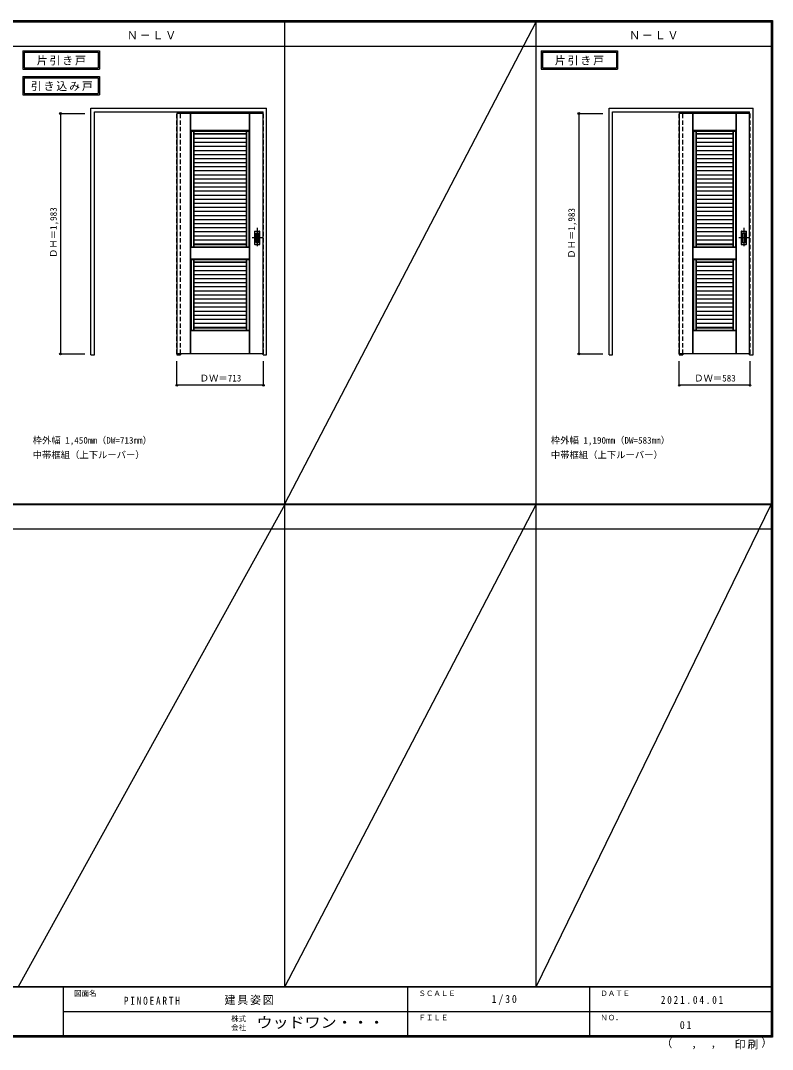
# Model space of a CAD drawing. Units: millimetres, scale not verified. Extents: x -6000 to 5700, y -4307 to 4175.
# Drawn here: x -502 to 5700, y -4307 to 4175 of the extents above; entities that cross this region are included whole.
import ezdxf
from ezdxf.enums import TextEntityAlignment as Align

# ---------------------------------------------------------------- set-up
doc = ezdxf.new("R2010")
doc.units = ezdxf.units.MM
doc.header["$LTSCALE"] = 30
doc.header["$PDMODE"] = 32
doc.header["$PDSIZE"] = 15
doc.linetypes.add('CHAIN1', pattern=[8, 5, -1, 1, -1])
doc.linetypes.add('DASHED1', pattern=[1.8, 1.2, -0.6])
for name, color, linetype in [('0-1_通り芯', 4, 'CHAIN1'), ('0-2_扉', 4, 'DASHED1'), ('0-3_仕上げ', 7, 'Continuous'), ('0-4_枠', 3, 'Continuous'), ('0-6_引手', 3, 'Continuous'), ('0-A_文字', 7, 'Continuous'), ('0-B_寸法', 7, 'Continuous'), ('F-1_枠', 6, 'Continuous'), ('F-A_文字', 7, 'Continuous')]:
    doc.layers.add(name, color=color, linetype=linetype)
doc.styles.add('ＭＳ ゴシック', font='')
doc.styles.get('ＭＳ ゴシック').set_extended_font_data('MS Gothic')

msp = doc.modelspace()

# ---------------------------------------------------------------- linework, layer by layer
at = {"layer": '0-1_通り芯'}
for p, q in [((1450, 2465), (1450, 2303)), ((5464, 2465), (5464, 2303)), ((1491, 2384), (1409, 2384)), ((5505, 2384), (5423, 2384))]:
    msp.add_line(p, q, dxfattribs=at)
at = {"layer": '0-2_扉', "color": 3, "linetype": 'Continuous'}
for p, q in [((1498, 3409.5), (788, 3409.5)), ((788, 3409.5), (788, 1426.5)), ((4932, 3409.5), (4932, 1426.5)), ((5512, 3409.5), (4932, 3409.5)), ((1498, 1426.5), (788, 1426.5)), ((5512, 1426.5), (4932, 1426.5))]:
    msp.add_line(p, q, dxfattribs=at)
at = {"layer": '0-2_扉'}
for p, q in [((788, 3409.5), (788, 3405.5)), ((1498, 3409.5), (1501, 3409.5)), ((4932, 3409.5), (4932, 3405.5)), ((5512, 3409.5), (5515, 3409.5))]:
    msp.add_line(p, q, dxfattribs=at)
for points in [[(1498, 1426.5), (1501, 1426.5), (1501, 3409.5)], [(5512, 1426.5), (5515, 1426.5), (5515, 3409.5)]]:
    msp.add_lwpolyline(points, dxfattribs=at)
at = {"layer": '0-3_仕上げ'}
for p, q in [((790, 1426.5), (790, 3409.5)), ((900, 1426.5), (900, 3409.5)), ((901, 3268.5), (901, 3409.5)), ((902, 3269.5), (902, 3409.5)), ((1387, 3269.5), (1387, 3409.5)), ((1388, 3268.5), (1388, 3409.5)), ((1389, 1426.5), (1389, 3409.5)), ((4934, 1426.5), (4934, 3409.5)), ((5044, 1426.5), (5044, 3409.5)), ((5045, 3268.5), (5045, 3409.5)), ((5046, 3269.5), (5046, 3409.5)), ((5401, 3269.5), (5401, 3409.5)), ((5402, 3268.5), (5402, 3409.5)), ((5403, 1426.5), (5403, 3409.5)), ((902, 3269.5), (901, 3268.5)), ((904, 3265.5), (901, 3268.5)), ((1387, 3269.5), (902, 3269.5)), ((905, 3263.5), (905, 2307.5)), ((905, 3263.5), (1384, 3263.5)), ((926, 3263.5), (926, 2307.5)), ((927, 3240.54), (1362, 3240.54)), ((1362, 3239.04), (927, 3239.04)), ((1361, 3242.5), (928, 3242.5)), ((1361, 3242.5), (1361, 3263.5)), ((1362, 3241.5), (1361, 3242.5)), ((1363, 3263.5), (1363, 2307.5)), ((1384, 3263.5), (1384, 2307.5)), ((5046, 3269.5), (5045, 3268.5)), ((5048, 3265.5), (5045, 3268.5)), ((5401, 3269.5), (5046, 3269.5)), ((5049, 3263.5), (5049, 2307.5)), ((5049, 3263.5), (5398, 3263.5)), ((5070, 3263.5), (5070, 2307.5)), ((5071, 3240.54), (5376, 3240.54)), ((5376, 3239.04), (5071, 3239.04)), ((5375, 3242.5), (5072, 3242.5)), ((5375, 3242.5), (5375, 3263.5)), ((5376, 3241.5), (5375, 3242.5)), ((5377, 3263.5), (5377, 2307.5)), ((5398, 3263.5), (5398, 2307.5)), ((1362, 3202.97), (927, 3202.97)), ((1362, 3169.47), (927, 3169.47)), ((5376, 3202.97), (5071, 3202.97)), ((5376, 3169.47), (5071, 3169.47)), ((1362, 3135.97), (927, 3135.97)), ((1362, 3102.47), (927, 3102.47)), ((1362, 3068.97), (927, 3068.97)), ((5376, 3135.97), (5071, 3135.97)), ((5376, 3102.47), (5071, 3102.47)), ((5376, 3068.97), (5071, 3068.97)), ((1362, 3035.47), (927, 3035.47)), ((1362, 3001.97), (927, 3001.97)), ((5376, 3035.47), (5071, 3035.47)), ((5376, 3001.97), (5071, 3001.97)), ((1362, 2968.47), (927, 2968.47)), ((1362, 2934.97), (927, 2934.97)), ((1362, 2901.47), (927, 2901.47)), ((5376, 2968.47), (5071, 2968.47)), ((5376, 2934.97), (5071, 2934.97)), ((5376, 2901.47), (5071, 2901.47)), ((1362, 2867.97), (927, 2867.97)), ((1362, 2834.47), (927, 2834.47)), ((1362, 2800.97), (927, 2800.97)), ((5376, 2867.97), (5071, 2867.97)), ((5376, 2834.47), (5071, 2834.47)), ((5376, 2800.97), (5071, 2800.97)), ((1362, 2767.47), (927, 2767.47)), ((1362, 2733.97), (927, 2733.97)), ((5376, 2767.47), (5071, 2767.47)), ((5376, 2733.97), (5071, 2733.97)), ((1362, 2700.47), (927, 2700.47)), ((1362, 2666.97), (927, 2666.97)), ((1362, 2633.47), (927, 2633.47)), ((5376, 2700.47), (5071, 2700.47)), ((5376, 2666.97), (5071, 2666.97)), ((5376, 2633.47), (5071, 2633.47)), ((1362, 2599.97), (927, 2599.97)), ((1362, 2566.47), (927, 2566.47)), ((5376, 2599.97), (5071, 2599.97)), ((5376, 2566.47), (5071, 2566.47)), ((1362, 2532.97), (927, 2532.97)), ((1362, 2499.47), (927, 2499.47)), ((1362, 2465.97), (927, 2465.97)), ((5376, 2532.97), (5071, 2532.97)), ((5376, 2499.47), (5071, 2499.47)), ((5376, 2465.97), (5071, 2465.97)), ((1362, 2432.47), (927, 2432.47)), ((1362, 2398.97), (927, 2398.97)), ((5376, 2432.47), (5071, 2432.47)), ((5376, 2398.97), (5071, 2398.97)), ((901, 2304.5), (904, 2307.5)), ((902, 2303.5), (901, 2304.5)), ((902, 2211.5), (902, 2303.5)), ((1387, 2303.5), (902, 2303.5)), ((1362, 2365.47), (927, 2365.47)), ((1362, 2331.97), (927, 2331.97)), ((927, 2329.5), (928, 2328.5)), ((928, 2328.5), (928, 2307.5)), ((928, 2328.5), (1361, 2328.5)), ((1385, 2307.5), (1388, 2304.5)), ((1387, 2303.5), (1388, 2304.5)), ((1387, 2211.5), (1387, 2303.5)), ((1388, 2210.5), (1388, 2304.5)), ((5045, 2304.5), (5048, 2307.5)), ((5046, 2303.5), (5045, 2304.5)), ((5046, 2211.5), (5046, 2303.5)), ((5401, 2303.5), (5046, 2303.5)), ((5376, 2365.47), (5071, 2365.47)), ((5376, 2331.97), (5071, 2331.97)), ((5071, 2329.5), (5072, 2328.5)), ((5072, 2328.5), (5072, 2307.5)), ((5072, 2328.5), (5375, 2328.5)), ((5399, 2307.5), (5402, 2304.5)), ((5401, 2303.5), (5402, 2304.5)), ((5401, 2211.5), (5401, 2303.5)), ((5402, 2210.5), (5402, 2304.5)), ((901, 2210.5), (902, 2211.5)), ((902, 2211.5), (1387, 2211.5)), ((905, 2205.5), (905, 1620.5)), ((905, 2205.5), (1384, 2205.5)), ((926, 2205.5), (926, 1620.5)), ((1361, 2184.5), (1361, 2205.5)), ((1363, 2205.5), (1363, 1620.5)), ((1384, 2205.5), (1384, 1620.5)), ((1388, 2210.5), (1385, 2207.5)), ((1388, 2210.5), (1387, 2211.5)), ((5045, 2210.5), (5046, 2211.5)), ((5046, 2211.5), (5401, 2211.5)), ((5049, 2205.5), (5049, 1620.5)), ((5049, 2205.5), (5398, 2205.5)), ((5070, 2205.5), (5070, 1620.5)), ((5375, 2184.5), (5375, 2205.5)), ((5377, 2205.5), (5377, 1620.5)), ((5398, 2205.5), (5398, 1620.5)), ((5402, 2210.5), (5399, 2207.5)), ((5402, 2210.5), (5401, 2211.5)), ((927, 2182.54), (1362, 2182.54)), ((1362, 2146.47), (927, 2146.47)), ((1361, 2184.5), (928, 2184.5)), ((1362, 2183.5), (1361, 2184.5)), ((5071, 2182.54), (5376, 2182.54)), ((5376, 2146.47), (5071, 2146.47)), ((5375, 2184.5), (5072, 2184.5)), ((5376, 2183.5), (5375, 2184.5)), ((1362, 2112.97), (927, 2112.97)), ((1362, 2079.47), (927, 2079.47)), ((1362, 2045.97), (927, 2045.97)), ((5376, 2112.97), (5071, 2112.97)), ((5376, 2079.47), (5071, 2079.47)), ((5376, 2045.97), (5071, 2045.97)), ((1362, 2012.47), (927, 2012.47)), ((1362, 1978.97), (927, 1978.97)), ((5376, 2012.47), (5071, 2012.47)), ((5376, 1978.97), (5071, 1978.97)), ((1362, 1945.47), (927, 1945.47)), ((1362, 1911.97), (927, 1911.97)), ((1362, 1878.47), (927, 1878.47)), ((5376, 1945.47), (5071, 1945.47)), ((5376, 1911.97), (5071, 1911.97)), ((5376, 1878.47), (5071, 1878.47)), ((1362, 1844.97), (927, 1844.97)), ((1362, 1811.47), (927, 1811.47)), ((5376, 1844.97), (5071, 1844.97)), ((5376, 1811.47), (5071, 1811.47)), ((1362, 1777.97), (927, 1777.97)), ((1362, 1744.47), (927, 1744.47)), ((1362, 1710.97), (927, 1710.97)), ((5376, 1777.97), (5071, 1777.97)), ((5376, 1744.47), (5071, 1744.47)), ((5376, 1710.97), (5071, 1710.97)), ((901, 1617.5), (904, 1620.5)), ((902, 1616.5), (901, 1617.5)), ((901, 1426.5), (901, 1617.5)), ((902, 1426.5), (902, 1616.5)), ((1387, 1616.5), (902, 1616.5)), ((1362, 1677.47), (927, 1677.47)), ((1362, 1643.97), (927, 1643.97)), ((927, 1642.5), (928, 1641.5)), ((928, 1641.5), (928, 1620.5)), ((928, 1641.5), (1361, 1641.5)), ((1385, 1620.5), (1388, 1617.5)), ((1387, 1616.5), (1388, 1617.5)), ((1387, 1426.5), (1387, 1616.5)), ((1388, 1426.5), (1388, 1617.5)), ((5045, 1617.5), (5048, 1620.5)), ((5046, 1616.5), (5045, 1617.5)), ((5045, 1426.5), (5045, 1617.5)), ((5046, 1426.5), (5046, 1616.5)), ((5401, 1616.5), (5046, 1616.5)), ((5376, 1677.47), (5071, 1677.47)), ((5376, 1643.97), (5071, 1643.97)), ((5071, 1642.5), (5072, 1641.5)), ((5072, 1641.5), (5072, 1620.5)), ((5072, 1641.5), (5375, 1641.5)), ((5399, 1620.5), (5402, 1617.5)), ((5401, 1616.5), (5402, 1617.5)), ((5401, 1426.5), (5401, 1616.5)), ((5402, 1426.5), (5402, 1617.5))]:
    msp.add_line(p, q, dxfattribs=at)
at = {"layer": '0-3_仕上げ', "color": 4, "linetype": 'DASHED1'}
for p, q in [((1499, 1426.5), (1499, 3409.5)), ((5513, 1426.5), (5513, 3409.5))]:
    msp.add_line(p, q, dxfattribs=at)
at = {"layer": '0-3_仕上げ', "color": 3}
for p, q in [((904, 2307.5), (904, 3265.5)), ((1385, 3265.5), (904, 3265.5)), ((927, 2307.5), (927, 3265.5)), ((927, 3241.5), (1362, 3241.5)), ((1362, 2307.5), (1362, 3265.5)), ((1385, 2307.5), (1385, 3265.5)), ((5048, 2307.5), (5048, 3265.5)), ((5399, 3265.5), (5048, 3265.5)), ((5071, 2307.5), (5071, 3265.5)), ((5071, 3241.5), (5376, 3241.5)), ((5376, 2307.5), (5376, 3265.5)), ((5399, 2307.5), (5399, 3265.5)), ((1385, 2307.5), (904, 2307.5)), ((927, 2329.5), (1362, 2329.5)), ((5399, 2307.5), (5048, 2307.5)), ((5071, 2329.5), (5376, 2329.5)), ((904, 2207.5), (904, 1620.5)), ((904, 2207.5), (1385, 2207.5)), ((927, 1620.5), (927, 2207.5)), ((1362, 1620.5), (1362, 2207.5)), ((1385, 2207.5), (1385, 1620.5)), ((5048, 2207.5), (5048, 1620.5)), ((5048, 2207.5), (5399, 2207.5)), ((5071, 1620.5), (5071, 2207.5)), ((5376, 1620.5), (5376, 2207.5)), ((5399, 2207.5), (5399, 1620.5)), ((927, 2183.5), (1362, 2183.5)), ((5071, 2183.5), (5376, 2183.5)), ((1385, 1620.5), (904, 1620.5)), ((927, 1642.5), (1362, 1642.5)), ((5399, 1620.5), (5048, 1620.5)), ((5071, 1642.5), (5376, 1642.5))]:
    msp.add_line(p, q, dxfattribs=at)
at = {"layer": '0-3_仕上げ'}
for points in [[(927, 3241.5), (928, 3242.5), (928, 3263.5)], [(1387, 3269.5), (1388, 3268.5), (1385, 3265.5)], [(5071, 3241.5), (5072, 3242.5), (5072, 3263.5)], [(5401, 3269.5), (5402, 3268.5), (5399, 3265.5)], [(904, 2207.5), (901, 2210.5), (901, 2304.5)], [(1362, 2329.5), (1361, 2328.5), (1361, 2307.5)], [(5048, 2207.5), (5045, 2210.5), (5045, 2304.5)], [(5376, 2329.5), (5375, 2328.5), (5375, 2307.5)], [(927, 2183.5), (928, 2184.5), (928, 2205.5)], [(5071, 2183.5), (5072, 2184.5), (5072, 2205.5)], [(1362, 1642.5), (1361, 1641.5), (1361, 1620.5)], [(5376, 1642.5), (5375, 1641.5), (5375, 1620.5)]]:
    msp.add_lwpolyline(points, dxfattribs=at)
at = {"layer": '0-4_枠'}
for p, q in [((78, 1418), (78, 3453)), ((78, 3453), (1528, 3453)), ((108, 3423), (1498, 3423)), ((108, 1418), (108, 3423)), ((1498, 1418), (1498, 3423)), ((1528, 1418), (1528, 3453)), ((4352, 1418), (4352, 3453)), ((4352, 3453), (5542, 3453)), ((4382, 1418), (4382, 3423)), ((4382, 3423), (5512, 3423)), ((5512, 1418), (5512, 3423)), ((5542, 1418), (5542, 3453)), ((78, 1418), (108, 1418)), ((788, 1426.5), (788, 1418)), ((788, 1418), (818, 1418)), ((818, 1426.5), (818, 1418)), ((1498, 1418), (1528, 1418)), ((4352, 1418), (4382, 1418)), ((4932, 1426.5), (4932, 1418)), ((4932, 1418), (4962, 1418)), ((4962, 1426.5), (4962, 1418)), ((5512, 1418), (5542, 1418))]:
    msp.add_line(p, q, dxfattribs=at)
at = {"layer": '0-4_枠', "color": 4, "linetype": 'DASHED1'}
for p, q in [((788, 1426.5), (788, 3423)), ((818, 1426.5), (818, 3423)), ((4932, 1426.5), (4932, 3423)), ((4962, 1426.5), (4962, 3423))]:
    msp.add_line(p, q, dxfattribs=at)
at = {"layer": '0-6_引手'}
for p, q in [((1429, 2437.5), (1429, 2330.5)), ((1430.5, 2439), (1469.5, 2439)), ((1471, 2330.5), (1471, 2437.5)), ((5443, 2437.5), (5443, 2330.5)), ((5444.5, 2439), (5483.5, 2439)), ((5485, 2330.5), (5485, 2437.5)), ((1430.5, 2329), (1469.5, 2329)), ((5444.5, 2329), (5483.5, 2329))]:
    msp.add_line(p, q, dxfattribs=at)
at = {"layer": '0-6_引手', "color": 7}
for p, q in [((1437.5, 2421.5), (1437.5, 2346.5)), ((1439, 2423), (1461, 2423)), ((1462.5, 2346.5), (1462.5, 2421.5)), ((5451.5, 2421.5), (5451.5, 2346.5)), ((5453, 2423), (5475, 2423)), ((5476.5, 2346.5), (5476.5, 2421.5)), ((1439, 2345), (1461, 2345)), ((5453, 2345), (5475, 2345))]:
    msp.add_line(p, q, dxfattribs=at)
at = {"layer": '0-6_引手'}
for centre, start, end in [((1430.5, 2437.5), 90, 180), ((1469.5, 2437.5), 0, 90), ((5444.5, 2437.5), 90, 180), ((5483.5, 2437.5), 0, 90), ((1430.5, 2330.5), 180, 270), ((1469.5, 2330.5), 270, 0), ((5444.5, 2330.5), 180, 270), ((5483.5, 2330.5), 270, 0)]:
    msp.add_arc(centre, 1.5, start, end, dxfattribs=at)
at = {"layer": '0-6_引手', "color": 7}
for centre, start, end in [((1439, 2421.5), 90, 180), ((1461, 2421.5), 0, 90), ((5453, 2421.5), 90, 180), ((5475, 2421.5), 0, 90), ((1439, 2346.5), 180, 270), ((1461, 2346.5), 270, 0), ((5453, 2346.5), 180, 270), ((5475, 2346.5), 270, 0)]:
    msp.add_arc(centre, 1.5, start, end, dxfattribs=at)
at = {"layer": '0-A_文字'}
for p, q in [((-482, 3925), (-482, 3775)), ((-472, 3915), (-472, 3785)), ((-472, 3915), (139.03, 3915)), ((139.03, 3915), (139.03, 3785)), ((3792, 3925), (3792, 3775)), ((3802, 3915), (3802, 3785)), ((3802, 3915), (4413.03, 3915)), ((4413.03, 3915), (4413.03, 3785)), ((-482, 3775), (149.03, 3775)), ((-472, 3785), (139.03, 3785)), ((3792, 3775), (4423.03, 3775)), ((3802, 3785), (4413.03, 3785)), ((-482, 3713.53), (-482, 3563.53)), ((-472, 3703.53), (-472, 3573.53)), ((-472, 3703.53), (139.03, 3703.53)), ((139.03, 3703.53), (139.03, 3573.53)), ((-482, 3563.53), (149.03, 3563.53)), ((-472, 3573.53), (139.03, 3573.53))]:
    msp.add_line(p, q, dxfattribs=at)
for points in [[(-482, 3925), (149.03, 3925), (149.03, 3775)], [(3792, 3925), (4423.03, 3925), (4423.03, 3775)], [(-482, 3713.53), (149.03, 3713.53), (149.03, 3563.53)]]:
    msp.add_lwpolyline(points, dxfattribs=at)
at = {"layer": '0-B_寸法', "color": 4}
for p, q in [((-172, 3409.5), (-172, 1426.5)), ((-172, 3409.5), (28, 3409.5)), ((4102, 3409.5), (4102, 1426.5)), ((4102, 3409.5), (4302, 3409.5)), ((-172, 1426.5), (28, 1426.5)), ((1501, 1168), (1501, 1368)), ((4102, 1426.5), (4302, 1426.5)), ((5515, 1168), (5515, 1368))]:
    msp.add_line(p, q, dxfattribs=at)
for points in [[(1501, 1168), (788, 1168), (788, 1368)], [(5515, 1168), (4932, 1168), (4932, 1368)]]:
    msp.add_lwpolyline(points, dxfattribs=at)
at = {"layer": '0-B_寸法'}
for p in [(-172, 3409.5), (4102, 3409.5), (-172, 1426.5), (4102, 1426.5), (788, 1168), (1501, 1168), (4932, 1168), (5515, 1168)]:
    msp.add_point(p, dxfattribs=at)
at = {"layer": 'F-1_枠'}
for p, q in [((-6000, 4175), (5700, 4175)), ((-6000, 4170), (5700, 4170)), ((-6000, 4165), (5700, 4165)), ((1678, -3790), (1678, 4175)), ((3752, -3790), (3752, 4175)), ((5690, 4175), (5690, -4205)), ((5695, 4175), (5695, -4205)), ((5700, 4175), (5700, -4205)), ((-6000, 3965), (5700, 3965)), ((-6000, 190.5), (5700, 190.5)), ((-6000, 187.5), (5700, 187.5)), ((-6000, 184.5), (5700, 184.5)), ((-6000, -15.5), (5700, -15.5)), ((5700, -3790), (-6000, -3790)), ((5700, -3795), (-6000, -3795)), ((-150, -3795), (-150, -4195)), ((2690, -3795), (2690, -4195)), ((4190, -3795), (4190, -4195)), ((-150, -3995), (5690, -3995.01)), ((5700, -4195), (-6000, -4195)), ((5700, -4200), (-6000, -4200)), ((5700, -4205), (-6000, -4205))]:
    msp.add_line(p, q, dxfattribs=at)
at = {"layer": 'F-A_文字'}
for p, q in [((1678, 190.5), (3752, 4165)), ((1678, 184.5), (-522, -3790)), ((1678, -3790), (3752, 184.5)), ((3752, -3790), (5690, 184.5))]:
    msp.add_line(p, q, dxfattribs=at)

# ---------------------------------------------------------------- texts
at = {"layer": '0-A_文字', "style": 'ＭＳ ゴシック'}
for s, p in [('枠外幅 1,450mm（DW=713mm）', (-402, 670.5)), ('枠外幅 1,190mm（DW=583mm）', (3872, 670.5)), ('中帯框組（上下ルーバー）', (-402, 550.5)), ('中帯框組（上下ルーバー）', (3872, 550.5))]:
    msp.add_text(s, height=54.99, dxfattribs=at).set_placement(p, align=Align.BOTTOM_LEFT)
at = {"layer": '0-A_文字', "char_height": 65.98, "attachment_point": 7, "style": 'ＭＳ ゴシック'}
for s, insert in [('\\T1.17;Ｎ－ＬＶ', (375.5, 4020)), ('\\T1.17;Ｎ－ＬＶ', (4518.5, 4020)), ('\\T1.17;片引き戸', (-368.98, 3805)), ('\\T1.17;片引き戸', (3905.02, 3805)), ('\\T1.17;引き込み戸', (-417.34, 3593.53))]:
    msp.add_mtext(s, dxfattribs=dict(at, insert=insert))
at = {"layer": '0-B_寸法', "style": 'ＭＳ ゴシック'}
for p in [(-187, 2217.75), (4087, 2211.75)]:
    msp.add_text('ＤＨ＝1,983', height=54.99, rotation=90, dxfattribs=at).set_placement(p, align=Align.BOTTOM_LEFT)
for s, p in [('ＤＷ＝713', (975.75, 1183)), ('ＤＷ＝583', (5054.75, 1183))]:
    msp.add_text(s, height=54.99, dxfattribs=at).set_placement(p, align=Align.BOTTOM_LEFT)
at = {"layer": 'F-A_文字', "style": 'ＭＳ ゴシック'}
for s, height, p in [('図面名', 43.99, (-60, -3880)), ('ＳＣＡＬＥ', 43.99, (2780, -3880)), ('ＤＡＴＥ', 43.99, (4280, -3880)), ('株式', 43.99, (1235, -4089)), ('ＦＩＬＥ', 43.99, (2780, -4080)), ('ＮＯ．', 43.99, (4280, -4080)), ('会社', 43.99, (1235, -4161)), ('（', 65.98, (4784.03, -4308.31)), ('）', 65.98, (5608.4, -4304.13)), (',', 65.98, (5031.28, -4308.31)), (',', 65.98, (5190.2, -4305.53))]:
    msp.add_text(s, height=height, dxfattribs=at).set_placement(p, align=Align.BOTTOM_LEFT)
at = {"layer": 'F-A_文字', "style": 'ＭＳ ゴシック', "width": 1.1}
msp.add_text('ウッドワン・・・', height=87.98, dxfattribs=at).set_placement((1445, -4155), align=Align.BOTTOM_LEFT)
at = {"layer": 'F-A_文字', "char_height": 65.98, "attachment_point": 7, "style": 'ＭＳ ゴシック'}
for s, insert in [('\\T1.39;\\W0.85;PINOEARTH', (350, -3940)), ('\\T1.17;建具姿図', (1180.42, -3940)), ('\\T1.38;\\W0.9;1/30', (3383.75, -3940)), ('\\T1.39;\\W0.85;2021.04.01', (4778.75, -3932.5)), ('\\T1.36;\\W0.9;01', (4936.25, -4140)), ('\\T1.17;印刷', (5388.15, -4306.92))]:
    msp.add_mtext(s, dxfattribs=dict(at, insert=insert))

doc.saveas('drawing.dxf')
